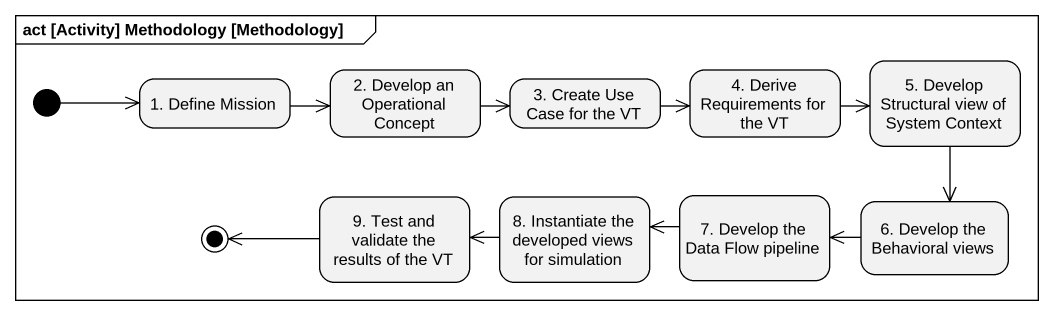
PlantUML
@startuml
mainframe act [Activity] Methodology [Methodology]
hide empty description
state "1. Define Mission" as s1_Define_Mission
state "2. Develop an Operational Concept" as s2_Develop_an_Operational
state "3. Create Use Case for the VT" as s3_Create_Use_Case_for_the_VT
state "4. Derive Requirements for the VT" as s4_Derive_Requirements_for
state "5. Develop Structural view of System Context" as s5_Develop_Structural_view
state "7. Develop the Data Flow pipeline" as s7_Develop_the_Data_Flow
state "9. Test and validate the results of the VT" as s9_Test_and_validate_the
state "8. Instantiate the developed views for simulation" as s8_Instantiate_the_developed
state "6. Develop the Behavioral views" as s6_Develop_the_Behavioral
[*] -right-> s1_Define_Mission
s1_Define_Mission -right-> s2_Develop_an_Operational
s2_Develop_an_Operational -right-> s3_Create_Use_Case_for_the_VT
s3_Create_Use_Case_for_the_VT -right-> s4_Derive_Requirements_for
s4_Derive_Requirements_for -right-> s5_Develop_Structural_view
s5_Develop_Structural_view --> s6_Develop_the_Behavioral
s7_Develop_the_Data_Flow -left-> s8_Instantiate_the_developed
s8_Instantiate_the_developed -left-> s9_Test_and_validate_the
s6_Develop_the_Behavioral -left-> s7_Develop_the_Data_Flow
s9_Test_and_validate_the -left-> [*]
@enduml
